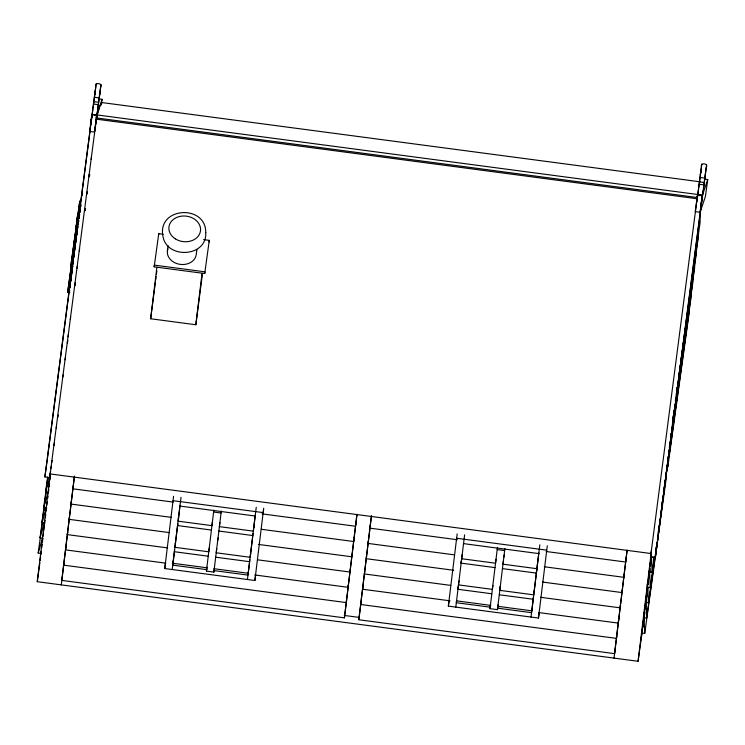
<?xml version="1.0" encoding="UTF-8"?>
<svg xmlns="http://www.w3.org/2000/svg" width="745" height="745" viewBox="0 0 745 745"><rect width="100%" height="100%" fill="white"/><g stroke="black" fill="none" stroke-linecap="round" stroke-linejoin="round"><path stroke-width="1.12" d="M96.459 119.349L100.603 87.538C103.369 82.993 94.243 81.782 95.798 86.895L91.514 119.805M702.079 197.518L701.976 198.412L702.433 195.218L697.627 194.585L650.515 557.167L655.321 557.8L706.241 167.755C709.007 163.22 699.881 162.01 701.436 167.122L697.841 194.752M704.733 178.269L706.623 164.589M697.655 195.516L697.208 198.757L96.375 119.163L97.586 109.794M94.811 130.943L94.429 132.051L89.623 131.418L91.579 116.742M94.429 132.051L96.608 116.034M701.818 163.947L698.577 188.206M100.985 84.362L97.744 108.612M96.18 83.729L92.939 107.978M704.742 178.279L703.382 188.839M697.422 196.27L697.283 197.583L697.627 195.367M69.844 292.413L67.693 292.133L71.222 266.095M73.01 266.263L70.859 265.974L71.39 261.57L75.18 234.247L77.331 234.526M69.956 277.419L70.365 274.011M70.645 271.739L71.324 266.058M71.883 261.495L71.604 263.786L71.855 261.532M72.293 258.105L72.703 254.697M72.982 252.425L77.657 214.607L79.808 214.886M70.645 272.549L71.883 262.324M72.982 253.235L73.401 249.826M73.671 247.554L77.657 214.607M76.102 231.472L76.362 229.264L75.999 231.62M69.415 292.357L69.695 290.056M69.974 287.756L70.393 284.301M70.812 280.846L71.082 278.546M71.501 275.091L72.619 265.89M72.898 263.59L73.317 260.135M73.597 257.835L77.778 226.61M70.105 287.505L70.384 285.205M70.803 281.75L71.082 279.45M71.641 274.849L71.92 272.54M72.2 270.239L72.619 266.794M72.898 264.494L73.448 259.884M73.727 257.584L75.403 243.773M642.469 629.618L638.083 661.29L37.25 581.696L50.315 473.727M40.621 556.934L40.202 560.38L40.528 558.079M40.901 554.643L41.32 551.198M41.729 547.752L42.148 544.297M42.428 542.006L42.847 538.561M43.126 536.26L43.545 532.815M43.815 530.514L44.374 525.923M44.653 523.623L45.072 520.178M45.352 517.877L45.762 514.432M46.181 510.986L46.6 507.541M46.879 505.25L47.298 501.804M47.708 498.358L47.987 496.058M48.406 492.613L48.825 489.167M49.105 486.867L49.515 483.421M49.934 479.976L50.213 477.675M74.938 285.428L75.217 283.119M84.856 210.863L85.135 208.581M87.221 193.812L87.5 191.521M61.286 584.881L74.351 476.912M154.168 266.84L154.383 265.127L204.922 271.823L204.717 273.536L154.168 266.84L158.741 233.679L163.332 234.284M158.536 235.383L158.741 233.679M202.51 273.452L195.833 324.746L150.648 318.758L156.878 267.315M167.411 250.842L168.044 245.58M196.885 249.398L196.252 254.66A14.546 11.734 6.9 0 1 178.968 264.168A14.546 11.734 6.9 0 1 167.914 248.849M255.637 575.038L254.874 580.495L164.757 568.556L173.576 496.3M195.833 324.746L202.053 273.303M209.075 242.078L209.28 240.374L203.534 239.611M172.207 569.543L181.026 497.288M174.367 551.915L172.989 563.285L207.184 567.82M175.336 543.952L177.673 524.62M178.39 519.209L180.011 505.296M214.42 568.128L213.871 572.086L206.421 571.098L213.852 510.036M213.871 572.086L221.293 511.023M217.857 540.162L218.127 537.89M247.433 579.508L256.252 507.252M249.594 561.879L248.225 573.25L214.029 568.724M250.562 553.926L252.76 535.73M253.728 527.767L255.107 516.397M254.874 580.495L263.702 508.239M263.292 511.75L263.572 509.45M356.976 514.348L344.413 617.856L61.779 580.411L67.609 532.554M371.401 516.257L358.829 619.765L614.541 653.635L615.184 649.035M539.222 612.595L538.467 618.052L448.35 606.123L457.169 533.867M491.821 593.774L457.924 589.286L459.004 580.923M494.987 567.615L461.09 563.127L462.17 554.764M455.791 607.101L464.619 534.854M498.144 604.698L497.464 609.652L490.014 608.665L497.436 547.603M497.464 609.652L504.886 548.59M500.212 587.945L500.491 585.626M503.918 557.269L504.197 554.997M531.027 617.074L539.846 544.818M533.327 598.31L531.809 610.816L497.623 606.29M534.156 591.483L536.493 572.151M536.707 570.605L536.987 568.333M537.322 565.334L538.831 552.818M538.467 618.052L547.286 545.796M614.048 658.105L627.113 550.127M638.083 661.29L651.149 553.312M641.035 639.974L651.046 557.269M92.78 109.161L44.877 476.94L49.682 477.582L96.897 115.009L91.989 114.358L91.644 117.356L91.896 114.646L96.701 115.279L96.487 117.151M167.681 547.91L67.32 534.612L74.435 476.102M254.66 574.944L348.101 587.321L356.92 514.693M344.413 617.856L348.39 585.253M457.458 539.753L369.911 528.158L371.485 515.447M616.72 636.016L616.394 638.372L360.673 604.493L370.2 526.1M358.829 619.765L360.962 602.435M544.306 566.768L623.779 577.3L627.094 550.434M616.394 638.372L624.068 575.233M614.541 653.635L616.683 636.304M91.896 114.646L91.812 115.279M96.44 117.291L96.338 118.101L96.794 115M697.273 196.876L697.162 197.779L697.609 194.641M697.534 194.873C696.417 195.73 701.483 194.817 702.414 195.283M702.33 195.898L701.995 198.272L702.433 196.01M96.617 115.913L96.757 115.196M91.803 115.401L91.533 117.552L91.747 115.568M47.391 458.734L90.555 127.19M90.806 125.262L91.3 121.435M53.994 445.557L54.292 443.256M56.248 428.291L56.545 425.991M62.831 377.119L63.139 374.81M65.085 359.835L65.467 357.432M68.084 336.805L68.382 334.496M70.328 319.521L70.626 317.221M74.873 285.195L75.161 282.942M77.07 268.274L77.378 265.974M79.324 251.009L79.622 248.7M84.567 210.714L84.865 208.414M88.916 176.686L89.214 174.386M91.16 159.411L91.467 157.111M95.043 130.263L95.509 126.678M95.658 124.853L96.105 121.398M150.648 318.758L155.398 282.29M155.696 280.008L156.133 276.591M156.431 274.309L156.878 270.891M697.264 196.633L697.404 195.861M702.209 196.494L655.321 557.8M94.866 93.172C94.215 98.34 95.686 87.314 94.941 92.641M99.783 93.218C100.445 88.04 98.973 99.066 99.718 93.74M698.419 189.379L697.385 197.118M703.224 190.022L702.19 197.751M91.067 120.597C90.331 126.445 91.859 114.59 91.123 120.439M95.872 121.23C95.146 127.004 96.664 115.214 95.928 121.081M96.794 115.782C94.755 125.197 100.491 101.711 101.693 102.531L700.216 181.817M101.422 104.551L101.693 102.531M696.705 200.824C695.97 206.654 697.488 194.845 696.752 200.666M91.682 116.518L91.989 114.358M700.551 173.324C699.797 178.642 701.334 167.541 700.579 172.868M76.009 228.24L79.799 200.908L77.368 218.974M70.859 265.974L74.649 238.642M75.478 232.645L77.052 221.256M73.001 253.253L73.317 250.981M73.792 247.563L74.109 245.282M74.425 243.01L74.9 239.592M75.366 236.174L75.683 233.902M67.693 292.133L71.324 265.937M73.103 253.104L73.42 250.823M73.895 247.415L74.202 245.133M74.519 242.851L74.835 240.579M69.956 277.689L70.375 274.691M78.095 224.32L78.57 220.883M78.886 218.592L79.37 215.165M79.687 212.874L80.162 209.438M80.479 207.147L80.795 204.866M82.062 195.702L82.378 193.411M75.022 247.033L76.297 237.879M76.614 235.588L77.089 232.161M77.406 229.87L77.88 226.433M78.197 224.143L78.672 220.706M78.989 218.425L79.305 216.134M79.79 212.698L80.106 210.407M80.581 206.98L80.898 204.689M44.877 476.94L47.242 459.888M48.425 492.492L45.575 491.924L47.643 477.033M46.572 507.755L43.732 507.187L47.857 477.405M84.725 210.816L85.042 208.544M87.09 193.765L87.407 191.484M89.456 176.705L89.773 174.432M44.728 523.027L41.878 522.45L44.262 505.278M44.579 502.987L46.488 489.242M46.963 485.805L47.28 483.514M47.755 480.078L48.071 477.787M42.875 538.29L40.034 537.722L43.527 512.523M43.843 510.232L44.318 506.796M44.793 503.359L45.11 501.068M46.227 493.05L46.544 490.759M41.031 553.563L38.181 552.986L40.565 535.804M40.882 533.513L42.791 519.768M43.266 516.332L43.582 514.041M44.057 510.604L44.374 508.314M57.896 417.312L58.212 415.021M49.682 477.582L50.632 470.756M50.949 468.484L51.256 466.212M51.731 462.794L52.048 460.522M101.329 105.008L102.112 99.318L98.266 98.815M37.25 581.696L39.895 562.624M204.717 273.536L209.28 240.374M164.757 568.556L165.511 563.099M177.776 523.586L177.496 525.56L211.394 530.058M178.576 517.198L178.027 521.165L211.925 525.653L212.474 521.686M175.55 542.369L174.87 547.314L208.758 551.803L209.308 547.845M174.609 549.736L174.33 551.719L208.227 556.208M173.343 560.771L172.738 565.138L206.933 569.664M206.421 571.098L206.97 567.141M219.915 522.673L219.365 526.64L253.263 531.129L253.812 527.162M216.748 548.832L216.199 552.79L250.097 557.279L250.646 553.321M253.002 533.55L252.732 535.534L218.834 531.036M249.836 559.709L249.566 561.683L215.668 557.195M248.271 572.914L247.964 575.103L213.768 570.568M448.35 606.123L449.105 600.666M461.09 563.127L461.369 561.153M457.924 589.286L458.203 587.302M456.629 600.517L456.331 602.705L490.527 607.231M496.068 559.253L495.518 563.22L461.621 558.722M492.901 585.412L492.352 589.37L458.454 584.881M490.014 608.665L490.564 604.707M503.508 560.24L502.959 564.198L536.856 568.696L537.406 564.729M500.342 586.399L499.793 590.357L533.69 594.845M536.866 569.133L536.316 573.091L502.428 568.603M533.429 597.267L533.159 599.25L499.262 594.761M533.709 595.292L534.24 590.887M531.856 610.481L531.558 612.669L497.362 608.134M650.515 557.167L651.456 550.341M649.724 568.64L649.249 572.076L652.145 572.262L654.203 557.372M650.04 566.349L650.683 561.767M651 559.476L651.316 557.186M647.88 583.912L648.355 580.476M648.671 578.185L649.146 574.749M649.463 572.458L650.087 568.668M650.404 566.377L650.739 563.294M651.214 559.858L651.53 557.567M646.036 599.176L645.552 602.612L648.448 602.798L654.641 558.126M646.353 596.885L646.828 593.448M647.303 590.012L647.778 586.576M648.094 584.285L648.569 580.849M648.886 578.558L649.212 576.267M649.687 572.831L650.003 570.54M648.243 583.931L648.56 581.64M655.647 552.781L646.604 618.071L643.708 617.875L644.658 611.002M644.974 608.712L645.459 605.275M645.775 602.984L646.25 599.548M646.567 597.267L647.042 593.83M647.517 590.394L647.833 588.103M646.232 600.349L646.604 618.071M646.707 596.913L647.023 594.622M642.339 629.693L641.864 633.148L644.751 633.334L666.03 479.845L665.834 475.44M642.656 627.42L643.14 623.947M643.447 621.693L643.931 618.192M644.863 612.176L644.071 617.903L644.751 633.334M645.198 609.093L645.524 606.691M645.99 603.366L646.325 600.945M642.786 627.318L643.27 623.863M643.587 621.563L644.062 618.117M673.778 412.302L674.095 410.011M675.361 400.847L675.687 398.556M676.162 395.12L676.479 392.829M676.795 390.538L677.112 388.247M679.04 374.307L679.524 370.87M679.84 368.579L680.315 365.143M680.632 362.852L700.16 221.963L699.862 215.352M670.817 435.583L671.133 433.292M671.608 429.856L671.934 427.565M672.409 424.129L672.726 421.838M673.042 419.547L673.517 416.11M673.834 413.82L674.309 410.383M674.625 408.092L675.11 404.656M667.855 458.873L668.181 456.583M668.656 453.146L668.973 450.855M669.448 447.419L669.764 445.128M670.081 442.837L670.556 439.401M670.872 437.11L671.357 433.674M671.673 431.383L673.322 416.576M675.193 405.988L696.463 252.499L696.221 246.986M647.256 584.033L647.405 587.349L650.292 587.535L654.427 557.754M661.886 503.918L662.203 501.627M663.469 492.464L663.786 490.173M664.112 487.882L664.587 484.446M664.903 482.155L665.22 479.864M665.695 476.428L667.604 462.682M667.92 460.391L671.571 434.046M655.907 548.963L656.224 546.672M658.133 532.926L658.45 530.636M658.925 527.199L659.241 524.908M659.716 521.472L660.033 519.181M660.517 515.745L660.834 513.454M661.15 511.163L661.625 507.727M661.942 505.436L662.417 502M662.733 499.709L669.718 449.319L669.522 444.905M655.963 550.49L656.447 547.054M656.764 544.763L657.081 542.472M657.397 540.181L658.664 531.017M658.98 528.726L667.781 462.375M704.863 179.163L707.75 179.545L705.385 196.596L700.682 210.481M73.196 486.457L72.861 488.813L173.231 502.102M71.343 501.72L71.017 504.076L171.378 517.375M69.499 516.993L69.173 519.349L169.534 532.638M67.32 534.612L67.655 532.256M65.802 547.528L65.476 549.875L165.837 563.173M63.958 562.792L63.623 565.148L346.257 602.584L346.583 600.228M61.779 580.411L62.105 578.064M355.821 523.893L355.495 526.249L262.054 513.873M354.266 537.098L353.651 541.513L261.365 529.295M352.134 554.429L351.798 556.785L258.357 544.409M350.28 569.692L349.954 572.048L257.668 559.821M348.101 587.321L348.437 584.965M369.911 528.158L370.246 525.802M368.393 541.075L368.067 543.422L454.459 554.867M366.549 556.338L366.223 558.694L453.761 570.288M364.705 571.611L364.37 573.957L450.762 585.402M362.852 586.874L362.526 589.23L450.064 600.824M360.673 604.493L361.008 602.137M626.247 557.614L625.632 562.028L546.15 551.505M623.779 577.3L624.114 574.944M622.261 590.208L621.935 592.564L542.453 582.041M620.417 605.48L620.082 607.836L540.609 597.304M618.853 618.685L618.238 623.099L538.756 612.576M697.218 196.969L695.262 211.645L700.067 212.278L700.449 211.17M704.174 182.572L699.378 181.845M702.023 197.602L700.067 212.278M702.069 197.276L702.19 196.429M91.914 115.661L91.989 115.149M702.228 196.205L702.339 195.507M45.575 491.924L49.915 477.154M43.732 507.187L48.071 492.417M41.878 522.45L46.218 507.69M40.034 537.722L44.374 522.953M38.181 552.986L42.521 538.225M89.623 131.418L90.005 130.31M97.176 113.892L102.112 99.318M702.805 194.119L707.75 179.545M698.577 192.443L697.795 194.51L96.962 114.926M652.061 556.869L653.989 556.999M94.308 97.241L99.113 97.874M699.946 177.468L704.751 178.102M93.74 101.618L98.545 102.261M93.423 104.021L98.228 104.663M699.061 184.248L703.867 184.881M94.755 115.522L96.673 115.782M697.506 195.367L699.425 195.618M96.561 117.943L697.385 197.527M76.828 220.613L78.979 220.892M71.39 261.57L73.541 261.858M50.213 473.941L651.037 553.535M172.97 500.668L263.097 512.597M456.564 538.225L546.681 550.164M179.89 506.051L255.116 516.015M463.474 543.617L538.71 553.582M213.573 512.02L221.023 513.007M497.166 549.577L504.607 550.564M456.583 600.852L490.778 605.387M344.246 615.435L359.22 617.419M698.167 233.93L698.307 237.236L677.037 390.725L676.888 387.419M694.47 264.466L694.619 267.772L673.34 421.26L673.098 415.747M692.524 277.522L692.766 283.035L671.496 436.523L671.347 433.217M690.773 295.001L690.922 298.307L669.643 451.796L669.401 446.283M688.827 308.058L689.069 313.571L667.799 467.059L667.604 462.645M651.456 556.832L652.145 572.262M649.612 572.104L650.292 587.535M647.759 587.367L648.448 602.798M643.559 614.569L643.708 617.875M205.741 232.608C207.25 257.062 167.038 259.502 162.978 236.547C156.776 206.663 206.263 204.046 205.741 232.608M701.269 203.348L701.809 199.371L701.269 203.348M67.674 340.502L67.395 342.802L67.674 340.502M175.317 238.838A15.896 12.833 6.9 0 0 200.48 230.959A15.896 12.833 6.9 0 0 178.362 216.823A15.896 12.833 6.9 0 0 175.317 238.838"/></g></svg>
